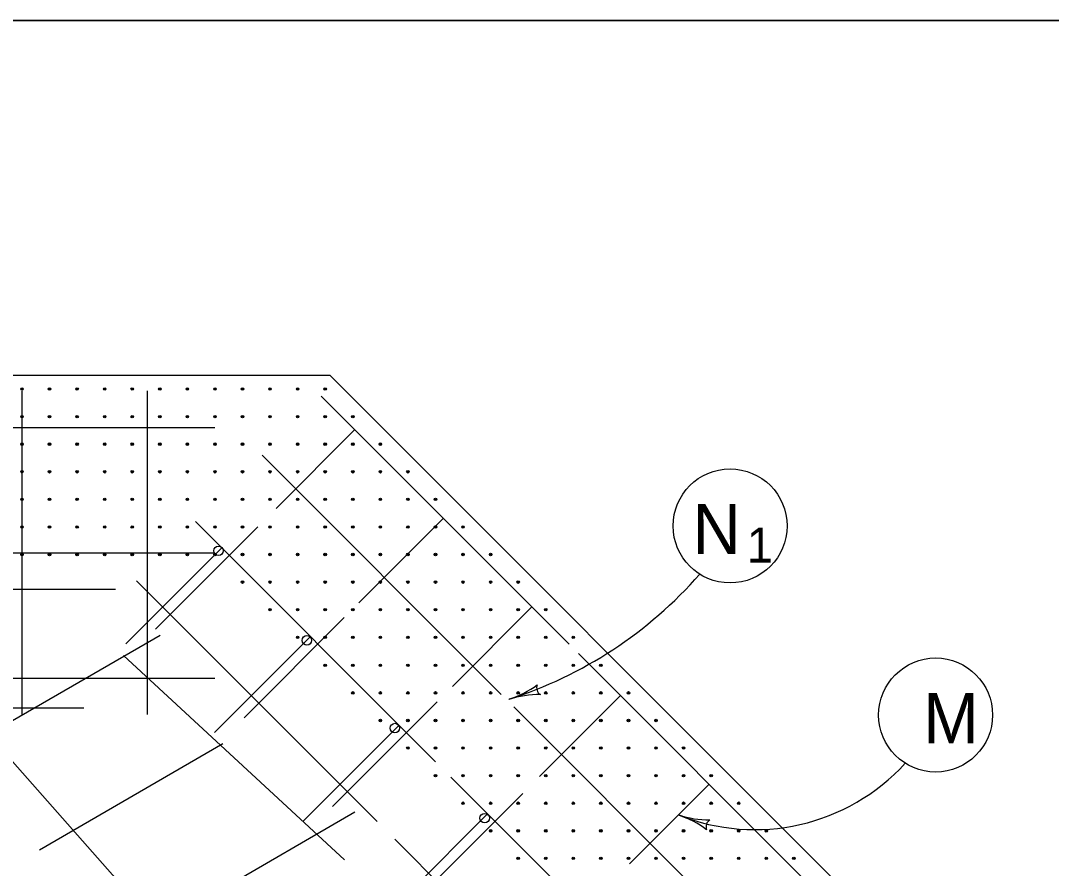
# Model space of a CAD drawing. Extents: x 1007 to 1035.5, y 1000.5 to 1021.5.
# Drawn here: x 1022.346 to 1026.459, y 1018.119 to 1021.5 of the extents above; entities that cross this region are included whole.
import ezdxf

# ---------------------------------------------------------------- set-up
doc = ezdxf.new("R2010")
doc.units = 0
for name, color, linetype in [('Level 1', 7, 'Continuous'), ('Level 10', 7, 'Continuous'), ('Level 11', 7, 'Continuous')]:
    doc.layers.add(name, color=color, linetype=linetype)

msp = doc.modelspace()

# ---------------------------------------------------------------- linework, layer by layer
at = {"layer": 'Level 1'}
for p, q in [((1019.571, 1020.0861), (1023.5795, 1020.0861)), ((1023.5795, 1020.0861), (1026.3896, 1017.276)), ((1022.3503, 1020.0236), (1022.3503, 1018.7319)), ((1022.8503, 1020.0236), (1022.8503, 1018.7319)), ((1023.5449, 1020.0028), (1024.5343, 1019.0133)), ((1020.5795, 1019.8778), (1023.1212, 1019.8778)), ((1023.679, 1019.8687), (1023.3648, 1019.5544)), ((1023.3091, 1019.7668), (1024.2635, 1018.8125)), ((1024.0326, 1019.5151), (1023.6948, 1019.1773)), ((1023.2917, 1019.4813), (1022.8835, 1019.0732)), ((1023.0439, 1019.5018), (1024.0014, 1018.5443)), ((1023.1486, 1019.3971), (1022.7657, 1019.0142)), ((1020.5795, 1019.3778), (1023.1212, 1019.3778)), ((1022.8082, 1019.266), (1023.7687, 1018.3055)), ((1022.1368, 1019.2318), (1022.7248, 1019.2318)), ((1024.3861, 1019.1616), (1024.0686, 1018.8441)), ((1023.6364, 1019.1189), (1023.2371, 1018.7196)), ((1022.1749, 1018.6289), (1022.9019, 1019.0494)), ((1023.5021, 1019.0435), (1023.1192, 1018.6606)), ((1024.5723, 1018.9754), (1025.5982, 1017.9496)), ((1023.6383, 1018.1523), (1022.7557, 1018.9681)), ((1020.5795, 1018.8778), (1023.1212, 1018.8778)), ((1024.7397, 1018.808), (1024.4163, 1018.4846)), ((1024.0073, 1018.7828), (1023.5906, 1018.3661)), ((1022.0359, 1018.7597), (1022.5983, 1018.7597)), ((1023.0382, 1017.7245), (1022.1533, 1018.7248)), ((1024.3132, 1018.7628), (1025.3668, 1017.7091)), ((1023.8557, 1018.69), (1023.4728, 1018.3071)), ((1022.4207, 1018.1934), (1023.1523, 1018.6167)), ((1024.0628, 1018.4829), (1025.0919, 1017.4538)), ((1025.0933, 1018.4544), (1024.7755, 1018.1367)), ((1024.349, 1018.4173), (1023.9442, 1018.0125)), ((1022.6664, 1017.758), (1023.6793, 1018.3439)), ((1024.2092, 1018.3364), (1023.8263, 1017.9535)), ((1023.8388, 1018.2354), (1024.8641, 1017.2101))]:
    msp.add_line(p, q, dxfattribs=at)
for centre, radius in [((1022.3511, 1020.0306), 0.005), ((1022.3511, 1020.0306), 0.0025), ((1022.4611, 1020.0306), 0.005), ((1022.4611, 1020.0306), 0.0025), ((1022.5711, 1020.0306), 0.005), ((1022.5711, 1020.0306), 0.0025), ((1022.6811, 1020.0306), 0.005), ((1022.6811, 1020.0306), 0.0025), ((1022.7911, 1020.0306), 0.005), ((1022.7911, 1020.0306), 0.0025), ((1022.9011, 1020.0306), 0.005), ((1022.9011, 1020.0306), 0.0025), ((1023.0111, 1020.0306), 0.005), ((1023.0111, 1020.0306), 0.0025), ((1023.1211, 1020.0306), 0.005), ((1023.1211, 1020.0306), 0.0025), ((1023.2311, 1020.0306), 0.005), ((1023.2311, 1020.0306), 0.0025), ((1023.3411, 1020.0306), 0.005), ((1023.3411, 1020.0306), 0.0025), ((1023.4511, 1020.0306), 0.005), ((1023.4511, 1020.0306), 0.0025), ((1023.5611, 1020.0306), 0.005), ((1023.5611, 1020.0306), 0.0025), ((1022.3511, 1019.9206), 0.005), ((1022.3511, 1019.9206), 0.0025), ((1022.4611, 1019.9206), 0.005), ((1022.4611, 1019.9206), 0.0025), ((1022.5711, 1019.9206), 0.005), ((1022.5711, 1019.9206), 0.0025), ((1022.6811, 1019.9206), 0.005), ((1022.6811, 1019.9206), 0.0025), ((1022.7911, 1019.9206), 0.005), ((1022.7911, 1019.9206), 0.0025), ((1022.9011, 1019.9206), 0.005), ((1022.9011, 1019.9206), 0.0025), ((1023.0111, 1019.9206), 0.005), ((1023.0111, 1019.9206), 0.0025), ((1023.1211, 1019.9206), 0.005), ((1023.1211, 1019.9206), 0.0025), ((1023.2311, 1019.9206), 0.005), ((1023.2311, 1019.9206), 0.0025), ((1023.3411, 1019.9206), 0.005), ((1023.3411, 1019.9206), 0.0025), ((1023.4511, 1019.9206), 0.005), ((1023.4511, 1019.9206), 0.0025), ((1023.5611, 1019.9206), 0.005), ((1023.5611, 1019.9206), 0.0025), ((1023.6711, 1019.9206), 0.005), ((1023.6711, 1019.9206), 0.0025), ((1022.3511, 1019.8106), 0.005), ((1022.3511, 1019.8106), 0.0025), ((1022.4611, 1019.8106), 0.005), ((1022.4611, 1019.8106), 0.0025), ((1022.5711, 1019.8106), 0.005), ((1022.5711, 1019.8106), 0.0025), ((1022.6811, 1019.8106), 0.005), ((1022.6811, 1019.8106), 0.0025), ((1022.7911, 1019.8106), 0.005), ((1022.7911, 1019.8106), 0.0025), ((1022.9011, 1019.8106), 0.005), ((1022.9011, 1019.8106), 0.0025), ((1023.0111, 1019.8106), 0.005), ((1023.0111, 1019.8106), 0.0025), ((1023.1211, 1019.8106), 0.005), ((1023.1211, 1019.8106), 0.0025), ((1023.2311, 1019.8106), 0.005), ((1023.2311, 1019.8106), 0.0025), ((1023.3411, 1019.8106), 0.005), ((1023.3411, 1019.8106), 0.0025), ((1023.4511, 1019.8106), 0.005), ((1023.4511, 1019.8106), 0.0025), ((1023.5611, 1019.8106), 0.005), ((1023.5611, 1019.8106), 0.0025), ((1023.6711, 1019.8106), 0.005), ((1023.6711, 1019.8106), 0.0025), ((1023.7811, 1019.8106), 0.005), ((1023.7811, 1019.8106), 0.0025), ((1025.1768, 1019.4847), 0.2274), ((1022.3511, 1019.7006), 0.005), ((1022.3511, 1019.7006), 0.0025), ((1022.4611, 1019.7006), 0.005), ((1022.4611, 1019.7006), 0.0025), ((1022.5711, 1019.7006), 0.005), ((1022.5711, 1019.7006), 0.0025), ((1022.6811, 1019.7006), 0.005), ((1022.6811, 1019.7006), 0.0025), ((1022.7911, 1019.7006), 0.005), ((1022.7911, 1019.7006), 0.0025), ((1022.9011, 1019.7006), 0.005), ((1022.9011, 1019.7006), 0.0025), ((1023.0111, 1019.7006), 0.005), ((1023.0111, 1019.7006), 0.0025), ((1023.1211, 1019.7006), 0.005), ((1023.1211, 1019.7006), 0.0025), ((1023.2311, 1019.7006), 0.005), ((1023.2311, 1019.7006), 0.0025), ((1023.3411, 1019.7006), 0.005), ((1023.3411, 1019.7006), 0.0025), ((1023.4511, 1019.7006), 0.005), ((1023.4511, 1019.7006), 0.0025), ((1023.5611, 1019.7006), 0.005), ((1023.5611, 1019.7006), 0.0025), ((1023.6711, 1019.7006), 0.005), ((1023.6711, 1019.7006), 0.0025), ((1023.7811, 1019.7006), 0.005), ((1023.7811, 1019.7006), 0.0025), ((1023.8911, 1019.7006), 0.005), ((1023.8911, 1019.7006), 0.0025), ((1022.3511, 1019.5906), 0.005), ((1022.3511, 1019.5906), 0.0025), ((1022.4611, 1019.5906), 0.005), ((1022.4611, 1019.5906), 0.0025), ((1022.5711, 1019.5906), 0.005), ((1022.5711, 1019.5906), 0.0025), ((1022.6811, 1019.5906), 0.005), ((1022.6811, 1019.5906), 0.0025), ((1022.7911, 1019.5906), 0.005), ((1022.7911, 1019.5906), 0.0025), ((1022.9011, 1019.5906), 0.005), ((1022.9011, 1019.5906), 0.0025), ((1023.0111, 1019.5906), 0.005), ((1023.0111, 1019.5906), 0.0025), ((1023.1211, 1019.5906), 0.005), ((1023.1211, 1019.5906), 0.0025), ((1023.2311, 1019.5906), 0.005), ((1023.2311, 1019.5906), 0.0025), ((1023.3411, 1019.5906), 0.005), ((1023.3411, 1019.5906), 0.0025), ((1023.4511, 1019.5906), 0.005), ((1023.4511, 1019.5906), 0.0025), ((1023.5611, 1019.5906), 0.005), ((1023.5611, 1019.5906), 0.0025), ((1023.6711, 1019.5906), 0.005), ((1023.6711, 1019.5906), 0.0025), ((1023.7811, 1019.5906), 0.005), ((1023.7811, 1019.5906), 0.0025), ((1023.8911, 1019.5906), 0.005), ((1023.8911, 1019.5906), 0.0025), ((1024.0011, 1019.5906), 0.005), ((1024.0011, 1019.5906), 0.0025), ((1022.3511, 1019.4806), 0.005), ((1022.3511, 1019.4806), 0.0025), ((1022.4611, 1019.4806), 0.005), ((1022.4611, 1019.4806), 0.0025), ((1022.5711, 1019.4806), 0.005), ((1022.5711, 1019.4806), 0.0025), ((1022.6811, 1019.4806), 0.005), ((1022.6811, 1019.4806), 0.0025), ((1022.7911, 1019.4806), 0.005), ((1022.7911, 1019.4806), 0.0025), ((1022.9011, 1019.4806), 0.005), ((1022.9011, 1019.4806), 0.0025), ((1023.0111, 1019.4806), 0.005), ((1023.0111, 1019.4806), 0.0025), ((1023.1211, 1019.4806), 0.005), ((1023.1211, 1019.4806), 0.0025), ((1023.2311, 1019.4806), 0.005), ((1023.2311, 1019.4806), 0.0025), ((1023.3411, 1019.4806), 0.005), ((1023.3411, 1019.4806), 0.0025), ((1023.4511, 1019.4806), 0.005), ((1023.4511, 1019.4806), 0.0025), ((1023.5611, 1019.4806), 0.005), ((1023.5611, 1019.4806), 0.0025), ((1023.6711, 1019.4806), 0.005), ((1023.6711, 1019.4806), 0.0025), ((1023.7811, 1019.4806), 0.005), ((1023.7811, 1019.4806), 0.0025), ((1023.8911, 1019.4806), 0.005), ((1023.8911, 1019.4806), 0.0025), ((1024.0011, 1019.4806), 0.005), ((1024.0011, 1019.4806), 0.0025), ((1024.1111, 1019.4806), 0.005), ((1024.1111, 1019.4806), 0.0025), ((1023.1353, 1019.3855), 0.0189), ((1022.3511, 1019.3706), 0.005), ((1022.3511, 1019.3706), 0.0025), ((1022.4611, 1019.3706), 0.005), ((1022.4611, 1019.3706), 0.0025), ((1022.5711, 1019.3706), 0.005), ((1022.5711, 1019.3706), 0.0025), ((1022.6811, 1019.3706), 0.005), ((1022.6811, 1019.3706), 0.0025), ((1022.7911, 1019.3706), 0.005), ((1022.7911, 1019.3706), 0.0025), ((1022.9011, 1019.3706), 0.005), ((1022.9011, 1019.3706), 0.0025), ((1023.0111, 1019.3706), 0.005), ((1023.0111, 1019.3706), 0.0025), ((1023.1211, 1019.3706), 0.005), ((1023.1211, 1019.3706), 0.0025), ((1023.2311, 1019.3706), 0.005), ((1023.2311, 1019.3706), 0.0025), ((1023.3411, 1019.3706), 0.005), ((1023.3411, 1019.3706), 0.0025), ((1023.4511, 1019.3706), 0.005), ((1023.4511, 1019.3706), 0.0025), ((1023.5611, 1019.3706), 0.005), ((1023.5611, 1019.3706), 0.0025), ((1023.6711, 1019.3706), 0.005), ((1023.6711, 1019.3706), 0.0025), ((1023.7811, 1019.3706), 0.005), ((1023.7811, 1019.3706), 0.0025), ((1023.8911, 1019.3706), 0.005), ((1023.8911, 1019.3706), 0.0025), ((1024.0011, 1019.3706), 0.005), ((1024.0011, 1019.3706), 0.0025), ((1024.1111, 1019.3706), 0.005), ((1024.1111, 1019.3706), 0.0025), ((1024.2211, 1019.3706), 0.005), ((1024.2211, 1019.3706), 0.0025), ((1023.2311, 1019.2606), 0.005), ((1023.2311, 1019.2606), 0.0025), ((1023.3411, 1019.2606), 0.005), ((1023.3411, 1019.2606), 0.0025), ((1023.4511, 1019.2606), 0.005), ((1023.4511, 1019.2606), 0.0025), ((1023.5611, 1019.2606), 0.005), ((1023.5611, 1019.2606), 0.0025), ((1023.6711, 1019.2606), 0.005), ((1023.6711, 1019.2606), 0.0025), ((1023.7811, 1019.2606), 0.005), ((1023.7811, 1019.2606), 0.0025), ((1023.8911, 1019.2606), 0.005), ((1023.8911, 1019.2606), 0.0025), ((1024.0011, 1019.2606), 0.005), ((1024.0011, 1019.2606), 0.0025), ((1024.1111, 1019.2606), 0.005), ((1024.1111, 1019.2606), 0.0025), ((1024.2211, 1019.2606), 0.005), ((1024.2211, 1019.2606), 0.0025), ((1024.3311, 1019.2606), 0.005), ((1024.3311, 1019.2606), 0.0025), ((1023.3411, 1019.1506), 0.005), ((1023.3411, 1019.1506), 0.0025), ((1023.4511, 1019.1506), 0.005), ((1023.4511, 1019.1506), 0.0025), ((1023.5611, 1019.1506), 0.005), ((1023.5611, 1019.1506), 0.0025), ((1023.6711, 1019.1506), 0.005), ((1023.6711, 1019.1506), 0.0025), ((1023.7811, 1019.1506), 0.005), ((1023.7811, 1019.1506), 0.0025), ((1023.8911, 1019.1506), 0.005), ((1023.8911, 1019.1506), 0.0025), ((1024.0011, 1019.1506), 0.005), ((1024.0011, 1019.1506), 0.0025), ((1024.1111, 1019.1506), 0.005), ((1024.1111, 1019.1506), 0.0025), ((1024.2211, 1019.1506), 0.005), ((1024.2211, 1019.1506), 0.0025), ((1024.3311, 1019.1506), 0.005), ((1024.3311, 1019.1506), 0.0025), ((1024.4411, 1019.1506), 0.005), ((1024.4411, 1019.1506), 0.0025), ((1023.4511, 1019.0406), 0.005), ((1023.4511, 1019.0406), 0.0025), ((1023.4881, 1019.0283), 0.0189), ((1023.5611, 1019.0406), 0.005), ((1023.5611, 1019.0406), 0.0025), ((1023.6711, 1019.0406), 0.005), ((1023.6711, 1019.0406), 0.0025), ((1023.7811, 1019.0406), 0.005), ((1023.7811, 1019.0406), 0.0025), ((1023.8911, 1019.0406), 0.005), ((1023.8911, 1019.0406), 0.0025), ((1024.0011, 1019.0406), 0.005), ((1024.0011, 1019.0406), 0.0025), ((1024.1111, 1019.0406), 0.005), ((1024.1111, 1019.0406), 0.0025), ((1024.2211, 1019.0406), 0.005), ((1024.2211, 1019.0406), 0.0025), ((1024.3311, 1019.0406), 0.005), ((1024.3311, 1019.0406), 0.0025), ((1024.4411, 1019.0406), 0.005), ((1024.4411, 1019.0406), 0.0025), ((1024.5511, 1019.0406), 0.005), ((1024.5511, 1019.0406), 0.0025), ((1023.5611, 1018.9286), 0.005), ((1023.5611, 1018.9286), 0.0025), ((1023.6711, 1018.9286), 0.005), ((1023.6711, 1018.9286), 0.0025), ((1023.7811, 1018.9286), 0.005), ((1023.7811, 1018.9286), 0.0025), ((1023.8911, 1018.9286), 0.005), ((1023.8911, 1018.9286), 0.0025), ((1024.0011, 1018.9286), 0.005), ((1024.0011, 1018.9286), 0.0025), ((1024.1111, 1018.9286), 0.005), ((1024.1111, 1018.9286), 0.0025), ((1024.2211, 1018.9286), 0.005), ((1024.2211, 1018.9286), 0.0025), ((1024.3311, 1018.9286), 0.005), ((1024.3311, 1018.9286), 0.0025), ((1024.4411, 1018.9286), 0.005), ((1024.4411, 1018.9286), 0.0025), ((1024.5511, 1018.9286), 0.005), ((1024.5511, 1018.9286), 0.0025), ((1024.6611, 1018.9286), 0.005), ((1024.6611, 1018.9286), 0.0025), ((1025.9968, 1018.7305), 0.2274), ((1023.6711, 1018.8186), 0.005), ((1023.6711, 1018.8186), 0.0025), ((1023.7811, 1018.8186), 0.005), ((1023.7811, 1018.8186), 0.0025), ((1023.8911, 1018.8186), 0.005), ((1023.8911, 1018.8186), 0.0025), ((1024.0011, 1018.8186), 0.005), ((1024.0011, 1018.8186), 0.0025), ((1024.1111, 1018.8186), 0.005), ((1024.1111, 1018.8186), 0.0025), ((1024.2211, 1018.8186), 0.005), ((1024.2211, 1018.8186), 0.0025), ((1024.3311, 1018.8186), 0.005), ((1024.3311, 1018.8186), 0.0025), ((1024.4411, 1018.8186), 0.005), ((1024.4411, 1018.8186), 0.0025), ((1024.5511, 1018.8186), 0.005), ((1024.5511, 1018.8186), 0.0025), ((1024.6611, 1018.8186), 0.005), ((1024.6611, 1018.8186), 0.0025), ((1024.7711, 1018.8186), 0.005), ((1024.7711, 1018.8186), 0.0025), ((1023.7811, 1018.7086), 0.005), ((1023.7811, 1018.7086), 0.0025), ((1023.839, 1018.6784), 0.0189), ((1023.8911, 1018.7086), 0.005), ((1023.8911, 1018.7086), 0.0025), ((1024.0011, 1018.7086), 0.005), ((1024.0011, 1018.7086), 0.0025), ((1024.1111, 1018.7086), 0.005), ((1024.1111, 1018.7086), 0.0025), ((1024.2211, 1018.7086), 0.005), ((1024.2211, 1018.7086), 0.0025), ((1024.3311, 1018.7086), 0.005), ((1024.3311, 1018.7086), 0.0025), ((1024.4411, 1018.7086), 0.005), ((1024.4411, 1018.7086), 0.0025), ((1024.5511, 1018.7086), 0.005), ((1024.5511, 1018.7086), 0.0025), ((1024.6611, 1018.7086), 0.005), ((1024.6611, 1018.7086), 0.0025), ((1024.7711, 1018.7086), 0.005), ((1024.7711, 1018.7086), 0.0025), ((1024.8811, 1018.7086), 0.005), ((1024.8811, 1018.7086), 0.0025), ((1023.8911, 1018.5986), 0.005), ((1023.8911, 1018.5986), 0.0025), ((1024.0011, 1018.5986), 0.005), ((1024.0011, 1018.5986), 0.0025), ((1024.1111, 1018.5986), 0.005), ((1024.1111, 1018.5986), 0.0025), ((1024.2211, 1018.5986), 0.005), ((1024.2211, 1018.5986), 0.0025), ((1024.3311, 1018.5986), 0.005), ((1024.3311, 1018.5986), 0.0025), ((1024.4411, 1018.5986), 0.005), ((1024.4411, 1018.5986), 0.0025), ((1024.5511, 1018.5986), 0.005), ((1024.5511, 1018.5986), 0.0025), ((1024.6611, 1018.5986), 0.005), ((1024.6611, 1018.5986), 0.0025), ((1024.7711, 1018.5986), 0.005), ((1024.7711, 1018.5986), 0.0025), ((1024.8811, 1018.5986), 0.005), ((1024.8811, 1018.5986), 0.0025), ((1024.9911, 1018.5986), 0.005), ((1024.9911, 1018.5986), 0.0025), ((1024.0011, 1018.4886), 0.005), ((1024.0011, 1018.4886), 0.0025), ((1024.1111, 1018.4886), 0.005), ((1024.1111, 1018.4886), 0.0025), ((1024.2211, 1018.4886), 0.005), ((1024.2211, 1018.4886), 0.0025), ((1024.3311, 1018.4886), 0.005), ((1024.3311, 1018.4886), 0.0025), ((1024.4411, 1018.4886), 0.005), ((1024.4411, 1018.4886), 0.0025), ((1024.5511, 1018.4886), 0.005), ((1024.5511, 1018.4886), 0.0025), ((1024.6611, 1018.4886), 0.005), ((1024.6611, 1018.4886), 0.0025), ((1024.7711, 1018.4886), 0.005), ((1024.7711, 1018.4886), 0.0025), ((1024.8811, 1018.4886), 0.005), ((1024.8811, 1018.4886), 0.0025), ((1024.9911, 1018.4886), 0.005), ((1024.9911, 1018.4886), 0.0025), ((1025.1011, 1018.4886), 0.005), ((1025.1011, 1018.4886), 0.0025), ((1024.1111, 1018.3786), 0.005), ((1024.1111, 1018.3786), 0.0025), ((1024.2211, 1018.3786), 0.005), ((1024.2211, 1018.3786), 0.0025), ((1024.3311, 1018.3786), 0.005), ((1024.3311, 1018.3786), 0.0025), ((1024.4411, 1018.3786), 0.005), ((1024.4411, 1018.3786), 0.0025), ((1024.5511, 1018.3786), 0.005), ((1024.5511, 1018.3786), 0.0025), ((1024.6611, 1018.3786), 0.005), ((1024.6611, 1018.3786), 0.0025), ((1024.7711, 1018.3786), 0.005), ((1024.7711, 1018.3786), 0.0025), ((1024.8811, 1018.3786), 0.005), ((1024.8811, 1018.3786), 0.0025), ((1024.9911, 1018.3786), 0.005), ((1024.9911, 1018.3786), 0.0025), ((1025.1011, 1018.3786), 0.005), ((1025.1011, 1018.3786), 0.0025), ((1025.2111, 1018.3786), 0.005), ((1025.2111, 1018.3786), 0.0025), ((1024.1974, 1018.3193), 0.0189), ((1024.2211, 1018.2686), 0.005), ((1024.2211, 1018.2686), 0.0025), ((1024.3311, 1018.2686), 0.005), ((1024.3311, 1018.2686), 0.0025), ((1024.4411, 1018.2686), 0.005), ((1024.4411, 1018.2686), 0.0025), ((1024.5511, 1018.2686), 0.005), ((1024.5511, 1018.2686), 0.0025), ((1024.6611, 1018.2686), 0.005), ((1024.6611, 1018.2686), 0.0025), ((1024.7711, 1018.2686), 0.005), ((1024.7711, 1018.2686), 0.0025), ((1024.8811, 1018.2686), 0.005), ((1024.8811, 1018.2686), 0.0025), ((1024.9911, 1018.2686), 0.005), ((1024.9911, 1018.2686), 0.0025), ((1025.1011, 1018.2686), 0.005), ((1025.1011, 1018.2686), 0.0025), ((1025.2111, 1018.2686), 0.005), ((1025.2111, 1018.2686), 0.0025), ((1025.3211, 1018.2686), 0.005), ((1025.3211, 1018.2686), 0.0025), ((1024.3311, 1018.1586), 0.005), ((1024.3311, 1018.1586), 0.0025), ((1024.4411, 1018.1586), 0.005), ((1024.4411, 1018.1586), 0.0025), ((1024.5511, 1018.1586), 0.005), ((1024.5511, 1018.1586), 0.0025), ((1024.6611, 1018.1586), 0.005), ((1024.6611, 1018.1586), 0.0025), ((1024.7711, 1018.1586), 0.005), ((1024.7711, 1018.1586), 0.0025), ((1024.8811, 1018.1586), 0.005), ((1024.8811, 1018.1586), 0.0025), ((1024.9911, 1018.1586), 0.005), ((1024.9911, 1018.1586), 0.0025), ((1025.1011, 1018.1586), 0.005), ((1025.1011, 1018.1586), 0.0025), ((1025.2111, 1018.1586), 0.005), ((1025.2111, 1018.1586), 0.0025), ((1025.3211, 1018.1586), 0.005), ((1025.3211, 1018.1586), 0.0025), ((1025.4311, 1018.1586), 0.005), ((1025.4311, 1018.1586), 0.0025)]:
    msp.add_circle(centre, radius, dxfattribs=at)
for centre, radius, start, end in [((1023.7717, 1020.4212), 1.71, 287.806, 318.675), ((1024.175, 1019.1654), 0.3909, 287.8059, 306.4747), ((1024.4361, 1018.8386), 0.0313, 156.5805, 238.6972), ((1024.4141, 1018.421), 0.3909, 89.1531, 107.7998), ((1024.175, 1019.1654), 0.3909, 287.7937, 287.806), ((1025.2749, 1019.0879), 0.8145, 248.0926, 317.5287), ((1025.0959, 1018.7027), 0.3909, 251.3651, 251.3773), ((1025.0959, 1018.7027), 0.3909, 251.3773, 270.0461), ((1024.8462, 1017.9617), 0.3909, 52.7245, 71.3712), ((1025.1119, 1018.2847), 0.0313, 120.1519, 202.2686)]:
    msp.add_arc(centre, radius, start, end, dxfattribs=at)
at = {"layer": 'Level 10'}
msp.add_line((1007, 1021.5), (1035.5, 1021.5), dxfattribs=at)
at = {"layer": 'Level 11'}
msp.add_lwpolyline([(1007, 1000.5), (1035.5, 1000.5), (1035.5, 1021.5), (1007, 1021.5)], close=True, dxfattribs=at)

# ---------------------------------------------------------------- texts
at = {"layer": 'Level 1'}
for s, height, p in [('N', 0.2, (1025.0266, 1019.372)), ('1', 0.14, (1025.2431, 1019.3382)), ('M', 0.2, (1025.9469, 1018.6178))]:
    msp.add_text(s, height=height, dxfattribs=at).set_placement(p)

doc.saveas('drawing.dxf')
